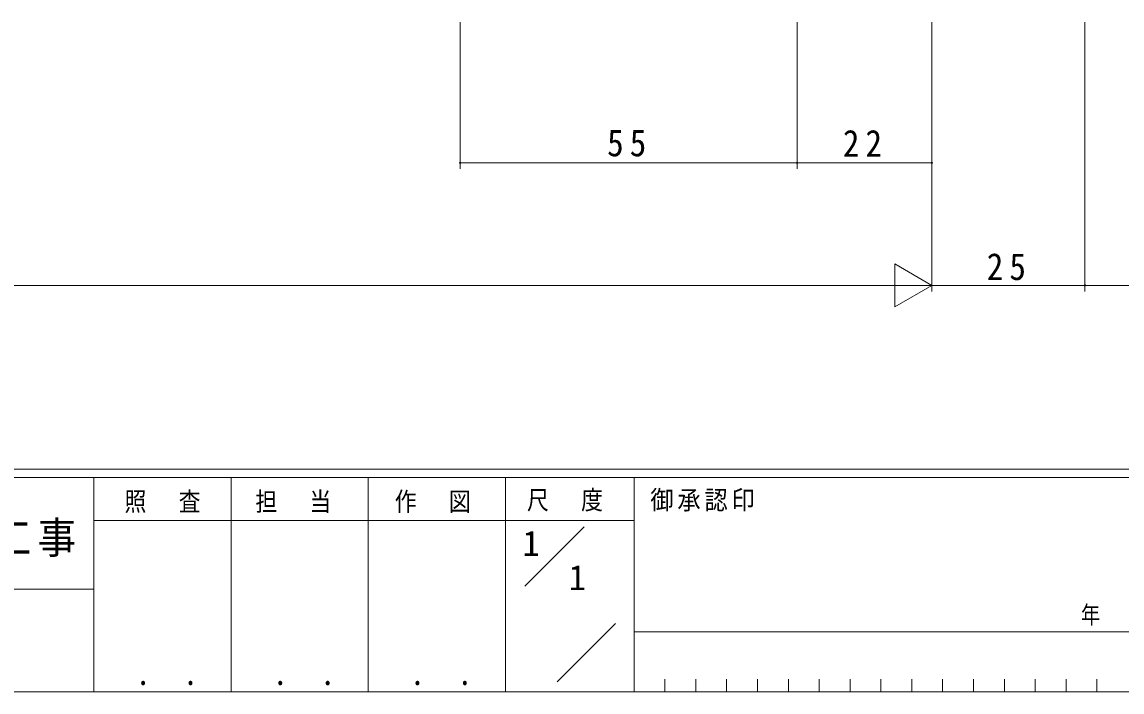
# Model space of a CAD drawing. Units: millimetres on the paper. Extents: x -397 to 397, y -282 to 282.
# Drawn here: x 109.5 to 289.2, y -282.1 to -172.7 of the extents above; entities that cross this region are included whole.
import ezdxf
from ezdxf.enums import TextEntityAlignment as Align

# ---------------------------------------------------------------- set-up
doc = ezdxf.new("R2010")
doc.units = ezdxf.units.MM
doc.layers.add('0-1_YKK_ZWAK', color=7, linetype='Continuous', lineweight=18)
doc.layers.add('0-6_YKK_D', color=6, linetype='Continuous', lineweight=18)
doc.layers.add('0-2_USER1', color=7, linetype='Continuous')
doc.styles.add('ＭＳ ゴシック', font='')
doc.styles.get('ＭＳ ゴシック').set_extended_font_data('MS Gothic')

msp = doc.modelspace()

# ---------------------------------------------------------------- linework, layer by layer
at = {"layer": '0-1_YKK_ZWAK'}
for p, q in [((376.092, -245.7), (-393.908, -245.7)), ((338.292, -247.1), (-393.908, -247.1)), ((121.292, -247.1), (121.292, -282.1)), ((143.692, -247.1), (143.692, -282.1)), ((166.092, -247.1), (166.092, -282.1)), ((188.492, -247.1), (188.492, -282.1)), ((209.492, -247.1), (209.492, -282.1)), ((189.476, -254.099), (121.292, -254.099)), ((189.476, -254.099), (209.492, -254.099)), ((191.662, -264.836), (201.355, -255.143)), ((-7.508, -265.299), (121.292, -265.299)), ((196.964, -280.445), (206.488, -270.921)), ((209.492, -272.3), (310.291, -272.3)), ((214.532, -280), (214.532, -282.1)), ((219.572, -280), (219.572, -282.1)), ((224.612, -280), (224.612, -282.1)), ((229.652, -280), (229.652, -282.1)), ((234.692, -280), (234.692, -282.1)), ((239.732, -280), (239.732, -282.1)), ((244.772, -280), (244.772, -282.1)), ((249.812, -280), (249.812, -282.1)), ((254.852, -280), (254.852, -282.1)), ((259.892, -280), (259.892, -282.1)), ((264.932, -280), (264.932, -282.1)), ((269.972, -280), (269.972, -282.1)), ((275.012, -280), (275.012, -282.1)), ((280.052, -280), (280.052, -282.1)), ((285.092, -280), (285.092, -282.1)), ((-393.908, -282.1), (338.292, -282.1))]:
    msp.add_line(p, q, dxfattribs=at)
at = {"layer": '0-6_YKK_D'}
for p, q in [((181.12, -172.7), (181.12, -196.7)), ((236.12, -172.7), (236.12, -196.7)), ((236.12, -172.7), (236.12, -196.7)), ((258.12, -172.7), (258.12, -216.7)), ((258.12, -172.7), (258.12, -196.7)), ((258.12, -172.7), (258.12, -216.7)), ((283.12, -172.7), (283.12, -216.7)), ((283.12, -172.7), (283.12, -216.7)), ((181.12, -195.7), (236.12, -195.7)), ((236.12, -195.7), (258.12, -195.7)), ((252.058, -212.2), (252.058, -219.2)), ((258.12, -215.7), (252.058, -212.2)), ((251.12, -215.7), (-34.88, -215.7)), ((258.12, -215.7), (245.995, -215.7)), ((258.12, -215.7), (252.058, -219.2)), ((283.12, -215.7), (258.12, -215.7)), ((283.12, -215.7), (306.12, -215.7))]:
    msp.add_line(p, q, dxfattribs=at)
for centre, start, end in [((181.12, -195.7), 0, 180), ((181.12, -195.7), 180, 0), ((236.12, -195.7), 0, 180), ((236.12, -195.7), 0, 180), ((236.12, -195.7), 180, 0), ((236.12, -195.7), 180, 0), ((258.12, -195.7), 0, 180), ((258.12, -195.7), 180, 0), ((283.12, -215.7), 0, 180), ((283.12, -215.7), 0, 180), ((283.12, -215.7), 180, 0), ((283.12, -215.7), 180, 0)]:
    msp.add_arc(centre, 0.106, start, end, dxfattribs=at)

# ---------------------------------------------------------------- texts
at = {"layer": '0-1_YKK_ZWAK', "attachment_point": 7, "style": 'ＭＳ ゴシック'}
for s, insert, char_height in [('\\T1.24;\\W0.85;照\\~\\~査', (126.281, -252.88), 3.079), ('\\T1.24;\\W0.85;担\\~\\~当', (147.646, -252.88), 3.079), ('\\T1.24;\\W0.85;作\\~\\~図', (170.412, -252.862), 3.079), ('\\T1.24;\\W0.85;尺\\~\\~度', (192.004, -252.637), 3.079), ('\\T1.17;\\W0.9;御承認印', (212.159, -252.633), 3.079), ('\\T1.17;\\W0.9;工事', (104.723, -260.056), 5.132), ('\\T1.28;\\W0.8;年\\~\\~\\~月\\~\\~\\~日', (282.468, -271.269), 2.903), ('\\T1.24;\\W0.85;\\~．\\~．', (125.747, -281.046), 3.592), ('\\T1.24;\\W0.85;\\~．\\~．', (148.147, -281.046), 3.592), ('\\T1.24;\\W0.85;\\~．\\~．', (170.547, -281.046), 3.592)]:
    msp.add_mtext(s, dxfattribs=dict(at, insert=insert, char_height=char_height))
at = {"layer": '0-2_USER1', "style": 'ＭＳ ゴシック'}
for p in [(191.292, -261.099), (198.825, -266.699)]:
    msp.add_text('1', height=4.106, dxfattribs=at).set_placement(p, align=Align.BOTTOM_LEFT)
at = {"layer": '0-6_YKK_D', "color": 7, "char_height": 4.399, "attachment_point": 7, "style": 'ＭＳ ゴシック'}
for s, insert in [('\\T1.37;\\W0.9;55', (205.1, -194.7)), ('\\T1.37;\\W0.9;22', (243.6, -194.7)), ('\\T1.37;\\W0.9;25', (267.1, -214.9))]:
    msp.add_mtext(s, dxfattribs=dict(at, insert=insert))

doc.saveas('drawing.dxf')
